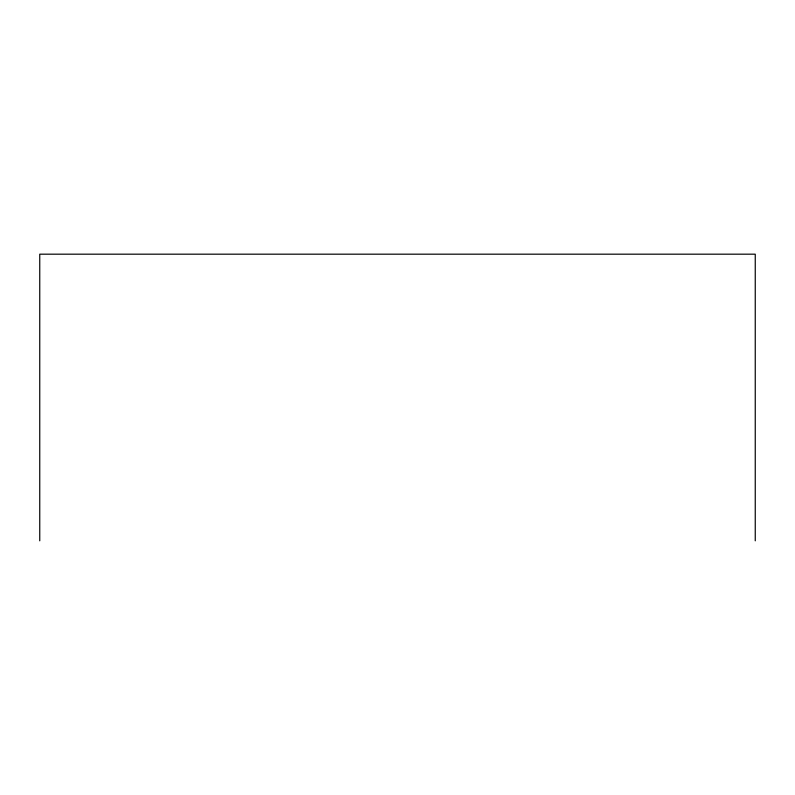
<?xml version="1.0" encoding="UTF-8"?>
<svg xmlns="http://www.w3.org/2000/svg" width="795" height="795" viewBox="0 0 795 795"><rect width="100%" height="100%" fill="white"/><g stroke="black" fill="none" stroke-linecap="round" stroke-linejoin="round"><path stroke-width="1.19" d="M755.25 540.819L755.25 254.181L39.75 254.181L39.75 540.819"/></g></svg>
